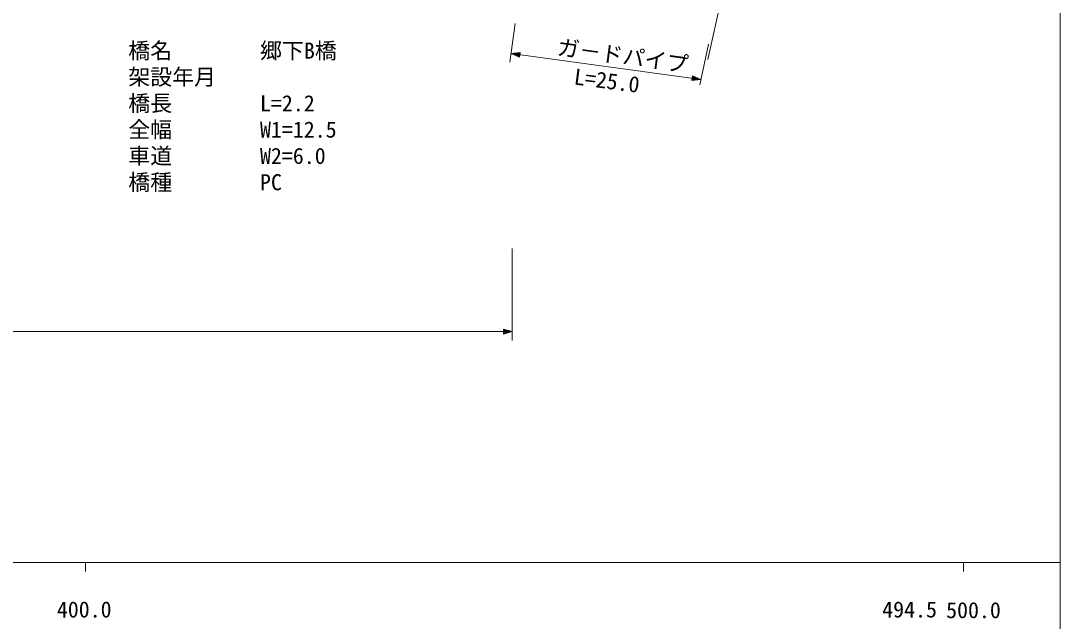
# Model space of a CAD drawing. Units: millimetres, scale not verified. Extents: x 40000 to 680000, y 20000 to 380000.
# Drawn here: x 460620 to 579000, y 198319 to 266774 of the extents above; entities that cross this region are included whole.
import ezdxf
from ezdxf.enums import TextEntityAlignment as Align

# ---------------------------------------------------------------- set-up
doc = ezdxf.new("R2010")
doc.units = ezdxf.units.MM
doc.header["$LTSCALE"] = 1000
doc.linetypes.add('CHAIN', pattern=[18.5, 12, -1.5, 3.5, -1.5])
for name, color, linetype, lineweight in [('M-BMK', 2, 'CHAIN', 13), ('M-STR-HTXT', 7, 'Continuous', 13), ('M-TTL-BAND', 7, 'Continuous', 13)]:
    doc.layers.add(name, color=color, linetype=linetype, lineweight=lineweight)
doc.styles.add('ＭＳ ゴシック', font='')
doc.styles.get('ＭＳ ゴシック').set_extended_font_data('MS Gothic')

msp = doc.modelspace()

# ---------------------------------------------------------------- linework, layer by layer
at = {"layer": 'M-BMK'}
msp.add_line((544748, 288662), (538864, 262347), dxfattribs=at)
at = {"layer": 'M-STR-HTXT'}
for p, q in [((516927, 266475), (516321, 262044)), ((537956, 259469), (538940, 264099)), ((516456, 263031), (517484, 263172)), ((516456, 263031), (538088, 260089)), ((517408, 262620), (516456, 263031)), ((516733, 262993), (517434, 263099)), ((517380, 262704), (516733, 262993)), ((516892, 262971), (517383, 263025)), ((517351, 262788), (516892, 262971)), ((517129, 262939), (517333, 262952)), ((517322, 262873), (517129, 262939)), ((517333, 262952), (517322, 262873)), ((517383, 263025), (517351, 262788)), ((517434, 263099), (517380, 262704)), ((517484, 263172), (517408, 262620)), ((537059, 259947), (537135, 260500)), ((537135, 260500), (538088, 260089)), ((538088, 260089), (537059, 259947)), ((537110, 260020), (537164, 260415)), ((537810, 260126), (537110, 260020)), ((537160, 260094), (537193, 260331)), ((537652, 260148), (537160, 260094)), ((537164, 260415), (537810, 260126)), ((537193, 260331), (537652, 260148)), ((537211, 260168), (537222, 260247)), ((537414, 260180), (537211, 260168)), ((537222, 260247), (537414, 260180)), ((516589, 230337), (516589, 240804)), ((219352, 231333), (516589, 231333)), ((515589, 231054), (515589, 231612)), ((515589, 231612), (516589, 231333)), ((516589, 231333), (515589, 231054)), ((515629, 231134), (515629, 231532)), ((515629, 231532), (516309, 231333)), ((516309, 231333), (515629, 231134)), ((515669, 231213), (515669, 231453)), ((515669, 231453), (516149, 231333)), ((516149, 231333), (515669, 231213)), ((515709, 231293), (515709, 231373)), ((515709, 231373), (515909, 231333)), ((515909, 231333), (515709, 231293))]:
    msp.add_line(p, q, dxfattribs=at)
at = {"layer": 'M-TTL-BAND'}
for p, q in [((579000, 20000), (579000, 370000)), ((40000, 205000), (579000, 205000)), ((468000, 205000), (468000, 204000)), ((568000, 205000), (568000, 204000))]:
    msp.add_line(p, q, dxfattribs=at)

# ---------------------------------------------------------------- texts
at = {"layer": 'M-STR-HTXT', "style": 'ＭＳ ゴシック'}
for s, p in [('橋名\u3000\u3000\u3000\u3000郷下B橋', (472860, 261903)), ('架設年月\u3000\u3000', (472860, 258903)), ('橋長\u3000\u3000\u3000\u3000L=2.2', (472860, 255903)), ('全幅\u3000\u3000\u3000\u3000W1=12.5', (472860, 252903)), ('車道\u3000\u3000\u3000\u3000W2=6.0', (472860, 249903)), ('橋種\u3000\u3000\u3000\u3000PC', (472860, 246903))]:
    msp.add_text(s, height=1833, dxfattribs=at).set_placement(p, align=Align.BOTTOM_LEFT)
for s, rotation, p in [('ガ－ドパイプ', 352.226, (521561, 262356)), ('L=25.0', 352.525, (523474, 258979))]:
    msp.add_text(s, height=1833, rotation=rotation, dxfattribs=at).set_placement(p, align=Align.BOTTOM_LEFT)
at = {"layer": 'M-TTL-BAND', "style": 'ＭＳ ゴシック'}
for s, p in [('400.0', (467844, 198195)), ('494.5', (561844, 198195)), ('500.0', (569123, 198119))]:
    msp.add_text(s, height=1833, dxfattribs=at).set_placement(p, align=Align.BOTTOM_CENTER)

doc.saveas('drawing.dxf')
